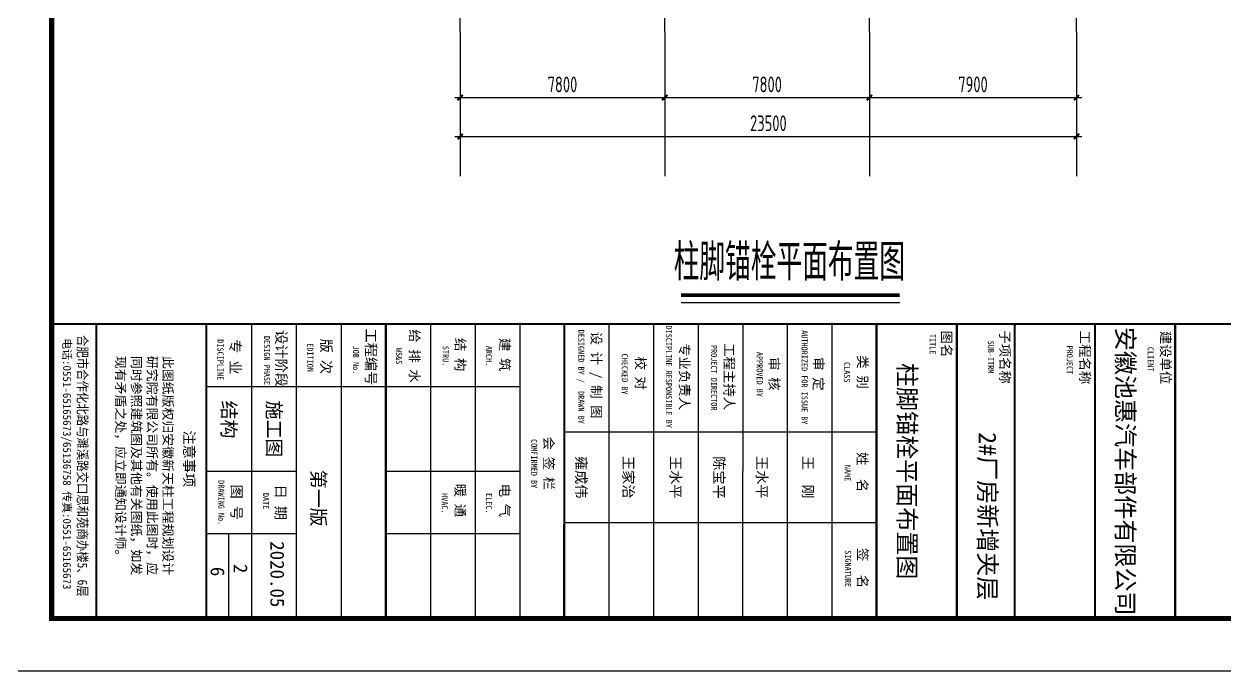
# Model space of a CAD drawing. Extents: x -32169 to 443031, y -120117 to 204739.
# Drawn here: x 49181 to 94960, y -120117 to -95462 of the extents above; entities that cross this region are included whole.
import ezdxf
from ezdxf.enums import TextEntityAlignment as Align

# ---------------------------------------------------------------- set-up
doc = ezdxf.new("R2010")
doc.units = 0
doc.header["$LTSCALE"] = 1000
doc.linetypes.add('CONTINOUS', pattern=[0])
doc.linetypes.add('DOTE', pattern=[2.42, 2, -0.2, 0.02, -0.2])
doc.layers.get('0').update_dxf_attribs({"linetype": 'CONTINUOUS'})
doc.layers.get('Defpoints').update_dxf_attribs({"linetype": 'CONTINUOUS'})
for name, color, linetype in [('46', 7, 'CONTINUOUS'), ('AXIS', 3, 'CONTINUOUS'), ('DIM', 3, 'CONTINUOUS'), ('DIM_SYMB', 3, 'CONTINOUS'), ('DOTE', 1, 'CONTINUOUS'), ('PUB_TEXT', 7, 'CONTINUOUS'), ('PUB_TITLE', 3, 'CONTINUOUS')]:
    doc.layers.add(name, color=color, linetype=linetype)
doc.styles.add('TQ', font='')
doc.styles.add('TSSD_Dimension', font='Tssdeng.shx', dxfattribs={"width": 0.7, "bigfont": 'hztxt.shx'})
doc.styles.add('TSSD_Label', font='tssdeng.shx', dxfattribs={"width": 0.7, "bigfont": 'hztxt.shx'})
doc.styles.get('TQ').set_extended_font_data('SimSun')
doc.dimstyles.new('TSSD_200_200', dxfattribs={"dimtxt": 600, "dimasz": 200, "dimexe": 200, "dimexo": 500, "dimgap": 200, "dimtad": 1, "dimdec": 0, "dimzin": 0, "dimdsep": 46, "dimtxsty": 'TSSD_Dimension', "dimblk": 'ARCHTICK', "dimblk1": 'ARCHTICK', "dimblk2": 'ARCHTICK', "dimcen": 0, "dimdle": 200, "dimclrt": 7, "dimadec": 0, "dimazin": 0, "dimtfac": 1, "dimtdec": 0, "dimtix": 1, "dimtmove": 2, "dimatfit": 3, "dimfxl": 1, "dimtolj": 1, "dimtzin": 0, "dimarcsym": 0})

# ---------------------------------------------------------------- blocks, each defined once
blk = doc.blocks.new('ly')
at = {"layer": 'PUB_TEXT', "color": 4, "insert": (-5884, 1715), "char_height": 212, "width": 5144.75, "attachment_point": 1, "style": 'TQ'}
blk.add_mtext('此图纸版权归安徽新天柱工程规划设计研究院有限公司所有。使用此图时，应同时参照建筑图及其他有关图纸，如发现有矛盾之处，应立即通知设计师。', dxfattribs=at)
blk = doc.blocks.new('_ArchTick')
at = {"color": 0, "linetype": 'ByBlock', "const_width": 0.4}
blk.add_lwpolyline([(-0.5, -0.5), (0.5, 0.5)], dxfattribs=at)
blk = doc.blocks.new('*D33')
at = {"layer": 'Defpoints', "color": 0}
for p in [(65805, -95763), (73605, -95763), (73605, -98264)]:
    blk.add_point(p, dxfattribs=at)
at = {"layer": 'DIM', "color": 0, "lineweight": -2}
for p, q in [((65805, -96263), (65805, -98464)), ((73605, -96263), (73605, -98464)), ((65605, -98264), (73805, -98264))]:
    blk.add_line(p, q, dxfattribs=at)
at = {"layer": 'DIM', "color": 0, "lineweight": -2, "xscale": 200, "yscale": 200, "zscale": 200, "rotation": 180}
blk.add_blockref('_ArchTick', (65805, -98264), dxfattribs=at)
at = {"layer": 'DIM', "color": 0, "lineweight": -2, "xscale": 200, "yscale": 200, "zscale": 200}
blk.add_blockref('_ArchTick', (73605, -98264), dxfattribs=at)
at = {"layer": 'DIM', "color": 7, "insert": (69705, -97764), "char_height": 600, "attachment_point": 5, "style": 'TSSD_Dimension'}
blk.add_mtext('\\A1;7800', dxfattribs=at)
blk = doc.blocks.new('*D34')
at = {"layer": 'Defpoints', "color": 0}
for p in [(73605, -95763), (81405, -95763), (81405, -98264)]:
    blk.add_point(p, dxfattribs=at)
at = {"layer": 'DIM', "color": 0, "lineweight": -2}
for p, q in [((73605, -96263), (73605, -98464)), ((81405, -96263), (81405, -98464)), ((73405, -98264), (81605, -98264))]:
    blk.add_line(p, q, dxfattribs=at)
at = {"layer": 'DIM', "color": 0, "lineweight": -2, "xscale": 200, "yscale": 200, "zscale": 200, "rotation": 180}
blk.add_blockref('_ArchTick', (73605, -98264), dxfattribs=at)
at = {"layer": 'DIM', "color": 0, "lineweight": -2, "xscale": 200, "yscale": 200, "zscale": 200}
blk.add_blockref('_ArchTick', (81405, -98264), dxfattribs=at)
at = {"layer": 'DIM', "color": 7, "insert": (77505, -97764), "char_height": 600, "attachment_point": 5, "style": 'TSSD_Dimension'}
blk.add_mtext('\\A1;7800', dxfattribs=at)
blk = doc.blocks.new('*D35')
at = {"layer": 'Defpoints', "color": 0}
for p in [(81405, -95763), (89305, -95763), (89305, -98264)]:
    blk.add_point(p, dxfattribs=at)
at = {"layer": 'DIM', "color": 0, "lineweight": -2}
for p, q in [((81405, -96263), (81405, -98464)), ((89305, -96263), (89305, -98464)), ((81205, -98264), (89505, -98264))]:
    blk.add_line(p, q, dxfattribs=at)
at = {"layer": 'DIM', "color": 0, "lineweight": -2, "xscale": 200, "yscale": 200, "zscale": 200, "rotation": 180}
blk.add_blockref('_ArchTick', (81405, -98264), dxfattribs=at)
at = {"layer": 'DIM', "color": 0, "lineweight": -2, "xscale": 200, "yscale": 200, "zscale": 200}
blk.add_blockref('_ArchTick', (89305, -98264), dxfattribs=at)
at = {"layer": 'DIM', "color": 7, "insert": (85355, -97764), "char_height": 600, "attachment_point": 5, "style": 'TSSD_Dimension'}
blk.add_mtext('\\A1;7900', dxfattribs=at)
blk = doc.blocks.new('*D403')
at = {"layer": 'Defpoints', "color": 0}
for p in [(65805, -96872), (89305, -96872), (89305, -99744)]:
    blk.add_point(p, dxfattribs=at)
at = {"layer": 'DIM', "color": 0, "lineweight": -2}
for p, q in [((65805, -97372), (65805, -99944)), ((89305, -97372), (89305, -99944)), ((65605, -99744), (89505, -99744))]:
    blk.add_line(p, q, dxfattribs=at)
at = {"layer": 'DIM', "color": 0, "lineweight": -2, "xscale": 200, "yscale": 200, "zscale": 200, "rotation": 180}
blk.add_blockref('_ArchTick', (65805, -99744), dxfattribs=at)
at = {"layer": 'DIM', "color": 0, "lineweight": -2, "xscale": 200, "yscale": 200, "zscale": 200}
blk.add_blockref('_ArchTick', (89305, -99744), dxfattribs=at)
at = {"layer": 'DIM', "color": 7, "insert": (77555, -99244), "char_height": 600, "attachment_point": 5, "style": 'TSSD_Dimension'}
blk.add_mtext('\\A1;23500', dxfattribs=at)

msp = doc.modelspace()

# ---------------------------------------------------------------- linework, layer by layer
at = {"layer": 'AXIS'}
for p, q in [((65805.24457, -95762.90283), (65805.24457, -101263.6325)), ((73605.24457, -95762.90283), (73605.24457, -101263.6325)), ((81405.24457, -95762.90283), (81405.24457, -101263.6325)), ((89305.24457, -95762.90283), (89305.24457, -101263.6325))]:
    msp.add_line(p, q, dxfattribs=at)
at = {"layer": 'DIM_SYMB', "const_width": 140, "elevation": 0}
msp.add_lwpolyline([(74224.90754, -105791.57293), (82564.81544, -105791.57293)], dxfattribs=at)
at = {"layer": 'DIM_SYMB', "elevation": 0}
msp.add_lwpolyline([(74224.90754, -106071.57293), (82564.81544, -106071.57293)], dxfattribs=at)
at = {"layer": 'DOTE', "linetype": 'DOTE'}
for p, q in [((65805.24457, -95762.90283), (65805.24457, 15277.3647)), ((73605.24457, -95762.90283), (73605.24457, 15277.3647)), ((81405.24457, -95762.90283), (81405.24457, 15277.3647)), ((89305.24457, -95762.90283), (89305.24457, 15277.3647))]:
    msp.add_line(p, q, dxfattribs=at)
at = {"layer": 'PUB_TEXT'}
for p, q in [((50230.54277, -118116.93701), (50230.63967, -116556.16921)), ((50230.54277, -118116.93701), (50230.63967, -116556.16921)), ((50230.99646, -118111.97038), (51205.88473, -118112.03091)), ((50230.99646, -118111.97038), (51205.88473, -118112.03091))]:
    msp.add_line(p, q, dxfattribs=at)
at = {"layer": 'PUB_TITLE', "lineweight": 40}
for p, q in [((51931.68338, -106892.13955), (51930.98681, -118112.07593)), ((62975.52578, -106892.82519), (62974.82922, -118112.76156))]:
    msp.add_line(p, q, dxfattribs=at)
at = {"layer": 'PUB_TITLE'}
for p, q in [((57853.45483, -106892.5072), (57852.75612, -118146.88682)), ((59553.44519, -106892.61274), (59552.74862, -118112.54911)), ((61275.53543, -106892.71965), (61274.83886, -118112.65602)), ((64675.51614, -106892.93073), (64674.81957, -118112.8671)), ((66375.5065, -106893.03627), (66374.80993, -118112.97264)), ((68075.49686, -106893.14181), (68074.80029, -118113.07818)), ((69775.48722, -106893.24735), (69774.79065, -118113.18373)), ((71475.47758, -106893.3529), (71474.78101, -118113.28927)), ((73175.46794, -106893.45844), (73174.77137, -118113.39481)), ((74875.4583, -106893.56398), (74874.76173, -118113.50035)), ((76575.44866, -106893.66952), (76574.75209, -118113.60589)), ((78275.43902, -106893.77506), (78274.74245, -118113.71143)), ((79975.42938, -106893.8806), (79974.73281, -118113.81697)), ((56131.22426, -109272.76456), (62975.378, -109273.18947)), ((62975.37807, -109272.05614), (68075.34915, -109272.37277)), ((69775.23181, -111007.2418), (81675.16433, -111007.98058)), ((56131.0238, -112501.61292), (59553.09695, -112501.82537)), ((62975.17755, -112502.03783), (68075.14862, -112502.35445)), ((56130.87604, -114881.59942), (59552.9492, -114881.81187)), ((56991.71687, -118112.39011), (56991.91744, -114881.65288)), ((62975.02979, -114882.02433), (68075.00087, -114882.34095)), ((69775.01756, -114458.22222), (81674.95008, -114458.96101))]:
    msp.add_line(p, q, dxfattribs=at)
msp.add_lwpolyline([(48230.54765, -120116.90179), (132230.54765, -120116.90179), (132230.54765, 28483.09821), (48230.54765, 28483.09821)], close=True, dxfattribs=at)
at = {"layer": 'PUB_TITLE', "const_width": 200}
msp.add_lwpolyline([(50230.54765, -118116.90179), (130230.54765, -118116.90179), (130230.54765, 23483.09821), (50230.54765, 23483.09821)], close=True, dxfattribs=at)
at = {"layer": 'PUB_TITLE', "lineweight": 40, "const_width": 84.99952, "elevation": 0}
for points in [[(130231.23934, -106897.00064), (50231.69302, -106892.03401)], [(130231.23934, -106897.00064), (50231.69302, -106892.03401)], [(56131.37204, -106892.40028), (56130.67889, -118057.15334)], [(69775.48722, -106893.24735), (69774.79065, -118113.18373)], [(81675.41974, -106893.98614), (81674.72317, -118113.92251)], [(84735.40238, -106894.17611), (84734.70581, -118114.11248)], [(86945.38985, -106894.31332), (86944.69328, -118114.24969)], [(90005.3725, -106894.50329), (90004.67593, -118114.43966)], [(93065.35514, -106894.69326), (93064.65857, -118114.62963)]]:
    msp.add_lwpolyline(points, dxfattribs=at)
at = {"layer": 'PUB_TITLE', "const_width": 84.99952, "elevation": 0}
msp.add_lwpolyline([(62975.52578, -106892.82519), (62974.82922, -118112.76156)], dxfattribs=at)

# ---------------------------------------------------------------- block references
at = {"layer": 'PUB_TEXT', "xscale": 1.699990361781738, "yscale": 1.699990361781738, "zscale": 1.699990361781738, "rotation": 269.9964428963901}
msp.add_blockref('ly', (51930.98681, -118112.07593, 0), dxfattribs=at)

# ---------------------------------------------------------------- texts
at = {"layer": '46', "linetype": 'Continuous', "style": 'TQ'}
for s, height, rotation, p in [('安徽池惠汽车部件有限公司', 672.1480882, 269.996442897, (90828.0288, -112504.52257, 0)), ('柱脚锚栓平面布置图', 672.148088, 269.996442899, (82507.3016, -112504.00599, 0))]:
    msp.add_text(s, height=height, rotation=rotation, dxfattribs=at).set_placement(p, align=Align.CENTER)
for s, height, rotation, p in [('结构', 528.647446, 269.996442897, (56726.08965, -109813.72413, 0)), ('施工图', 528.647446, 269.996442897, (58448.17244, -109813.83104, 0)), ('2#厂房新增夹层', 672.148069, 269.996442899, (85571.88309, -111012.70425)), ('第一版', 528.647446, 269.996442897, (60139.9396, -112450.50022, 0)), ('2020.05', 528.647446, 269.996442897, (58572.47462, -115173.60575, 0)), ('6', 528.64745, 269.996442897, (56297.00342, -116149.23718, 0)), ('2', 528.64745, 269.996442899, (57170.60695, -116036.11296, 0))]:
    msp.add_text(s, height=height, rotation=rotation, dxfattribs=at).set_placement(p)
at = {"layer": 'PUB_TEXT', "style": 'TSSD_Label', "width": 0.7}
msp.add_text('柱脚锚栓平面布置图', height=1400, dxfattribs=at).set_placement((73944.26643, -105237.21277, 0))
at = {"layer": 'PUB_TEXT', "style": 'TQ'}
for s, height, p in [(' 工程编号', 395.997755, (62210.50311, -106799.39875, 0)), ('电话:0551-65165673/65136758 传真:0551-65165673', 305.9982653, (50666.47701, -107432.69519, -55.64654)), ('电话:0551-65165673/65136758 传真:0551-65165673', 305.9982653, (50666.47701, -107432.69519, -55.64654)), ('     DISCIPLINE', 229.4986989, (56555.93277, -106696.06489, 0)), ('  专 业', 395.997755, (57037.25208, -106934.94139, 0)), ('     DESIGN PHASE', 229.4986989, (58328.88717, -106567.26345, 0)), (' 设计阶段', 395.997755, (58790.49645, -106860.92643, 0)), ('  版 次', 395.997755, (60506.17948, -106915.26816, 0)), ('     EDITION', 229.4986989, (59978.26129, -106847.27139, 0)), ('      JOB No.', 229.4986989, (61721.19923, -106780.85265, 0)), ('注意事项', 395.997755, (55283.60606, -110951.65514, 0)), ('雍成伟', 395.997755, (70223.17569, -111924.10645, 0)), ('王家治', 395.997755, (72023.16548, -111924.2182, 0)), ('王水平', 395.997755, (73823.15527, -111924.32995, 0)), ('陈宝平', 395.997755, (75479.24529, -111936.61145, 0)), ('王水平', 395.997755, (77108.70903, -111924.53393, 0)), ('王  刚', 395.997755, (78868.19197, -111924.64316, 0)), ('     DRAWING No.', 229.4986989, (56590.18342, -112066.24809, 0)), ('图 号', 395.997755, (57085.14898, -113011.66926, 0)), ('         DATE', 229.4986989, (58290.69851, -111926.28923, 0)), ('日 期', 395.997755, (58769.02701, -113011.7738, 0))]:
    msp.add_text(s, height=height, rotation=269.996442897, dxfattribs=at).set_placement(p)
at = {"layer": 'PUB_TEXT', "style": 'TQ', "width": 0.85}
msp.add_text('合肥市合作化北路与濉溪路交口思和苑商办楼5、6层 ', height=373.9978798, rotation=269.996442897, dxfattribs=at).set_placement((51222.82622, -107314.99435, -55.64654))
at = {"layer": 'PUB_TEXT', "attachment_point": 1, "rotation": 269.996442896, "style": 'TQ'}
for s, insert, char_height, width in [('给 排 水', (64253.68158, -107094.07224, 0), 373.99788, 4447.1747884), ('DISCIPLINE RESPONSIBLE BY', (73875.92015, -106952.05809, 0), 229.4986989, 4799.0727934), ('结 构', (65996.62287, -107424.13828, 0), 373.99788, 4011.9772556), ('建 筑', (67696.61323, -107424.24382, 0), 373.99788, 4011.9772556), ('DESIGNED BY /  DRAWN BY', (70536.72789, -107107.86651, 0), 229.4986989, 4799.0727934), ('设 计 / 制 图', (71183.97236, -107185.30429, 0), 373.99788, 5153.8975675), ('AUTHORIZED FOR ISSUE BY', (79048.79521, -107130.37595, 0), 229.4986989, 4799.0727934), ('TITLE', (83934.59448, -107273.31384, 0), 229.498699, 4799.0727934), ('图名', (84533.5783, -107139.87812, 0), 373.99788, 2223.5873942), ('SUB-ITRM', (86151.24724, -107529.09965, 0), 229.498699, 4799.0727934), ('子项名称', (86762.99447, -107133.94349, 0), 373.99788, 2223.5873942), ('工程名称', (89809.13423, -107150.43092, 0), 373.99788, 2223.5873942), ('建设单位', (92885.62834, -107153.63434, 0), 373.99788, 2223.5873942), ('   WS&S', (63593.43125, -107336.46148, 0), 229.498699, 4882.3723212), ('   STRU.', (65366.15315, -107255.38012, 0), 229.498699, 4799.0727934), ('   ARCH.', (67021.51102, -107255.48289, 0), 229.498699, 4799.0727934), ('CHECKED BY', (72197.56021, -108022.51617, 0), 229.498699, 4799.0727934), ('专业负责人', (74545.92784, -107623.55227, 0), 373.99788, 3323.0508893), ('PROJECT DIRECTOR', (75600.16072, -107692.31827, 0), 229.4986989, 4799.0727934), ('工程主持人', (76252.59722, -107625.4148, 0), 373.99788, 3479.1049636), ('APPROVED BY', (77342.29335, -107955.81114, 0), 229.4986989, 4799.0727934), ('PROJECT', (89159.18278, -107714.43027, 0), 229.498699, 4799.0727934), ('CLIENT', (92239.61677, -107765.72067, 0), 229.498699, 4799.0727934), ('校 对', (72872.66613, -108131.72553, 0), 373.99788, 4012.2621612), ('审 核', (77966.00439, -108154.89664, 0), 373.99788, 2855.6954016), ('审 定', (79650.98324, -108158.14592, 0), 373.99788, 1610.6718203), ('CLASS', (80670.99921, -108343.71846, 0), 229.498699, 4799.0727934), ('类 别', (81335.34778, -108083.99803, 0), 373.99788, 2223.5873942), ('会 签 栏', (69372.39072, -111186.16484, 0), 373.99788, 4447.1747884), ('COMFIRMED BY', (68741.90471, -111279.67719, 0), 229.4986989, 4799.0727934), ('姓  名', (81321.31477, -111773.43098, 0), 373.99788, 2324.9560466), ('NAME', (80695.26919, -112263.33884, 0), 229.498699, 4799.0727934), ('暖 通', (65996.278, -112979.12701, 0), 373.99788, 4011.9772556), ('电 气', (67696.26836, -112979.23255, 0), 373.99788, 4011.9772556), ('   HVAC.', (65336.04951, -112869.91857, 0), 229.498699, 4799.0727934), ('   ELEC.', (67021.16245, -112870.02319, 0), 229.498699, 4799.0727934), ('SIGNATURE', (80709.94494, -115515.32926, 0), 229.498699, 4799.0727934), ('签  名', (81334.89178, -115429.00636, 0), 373.99788, 2948.1265342)]:
    msp.add_mtext(s, dxfattribs=dict(at, insert=insert, char_height=char_height, width=width))

# ---------------------------------------------------------------- dimensions: what is measured, and where the dimension line sits
at = {"layer": 'DIM'}
for p1, p2, picture, middle in [((65805.24457, -95762.90283), (73605.24457, -95762.90283), '*D33', (69705.24457, -97763.6325)), ((73605.24457, -95762.90283), (81405.24457, -95762.90283), '*D34', (77505.24457, -97763.6325)), ((81405.24457, -95762.90283), (89305.24457, -95762.90283), '*D35', (85355.24457, -97763.6325))]:
    dim = msp.add_aligned_dim(p1=p1, p2=p2, distance=-2500.72967, dimstyle='TSSD_200_200', dxfattribs=at)
    dim.commit()
    dim.dimension.update_dxf_attribs({"geometry": picture, "text_midpoint": middle})
dim = msp.add_linear_dim(base=(89305.24457, -99744.10174), p1=(65805.24457, -96872.09751), p2=(89305.24457, -96872.09751), dimstyle='TSSD_200_200', dxfattribs=at)
dim.commit()
dim.dimension.update_dxf_attribs({"geometry": '*D403', "text_midpoint": (77555.24457, -99244.10174)})

doc.saveas('drawing.dxf')
